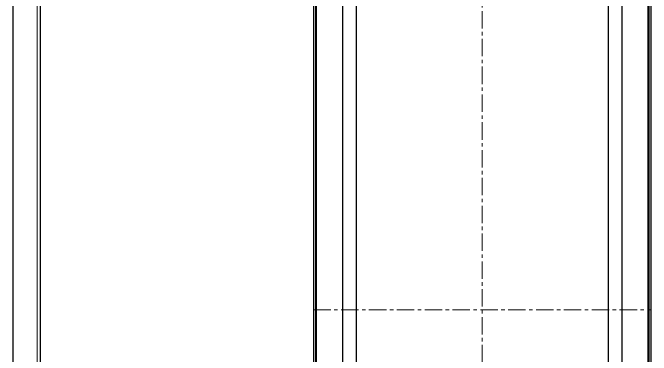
# Model space of a CAD drawing. Header units: millimetres. Extents: x -222 to 828, y -583 to 956.
# Drawn here: x 361.8 to 827.7, y 186.8 to 437 of the extents above; entities that cross this region are included whole.
import ezdxf

# ---------------------------------------------------------------- set-up
doc = ezdxf.new("R2010")
doc.units = ezdxf.units.MM
doc.linetypes.add('CENTERX2', pattern=[20.32, 12.7, -2.54, 2.54, -2.54])
doc.layers.add('FORMAT', color=7, linetype='Continuous')

msp = doc.modelspace()

# ---------------------------------------------------------------- linework, layer by layer
at = {"color": 7, "linetype": 'Continuous', "lineweight": 25}
for p, q in [((361.76, 700.39), (361.76, -260.61)), ((581.36, -260.61), (581.36, 700.39)), ((582.86, -260.61), (582.86, 700.39)), ((825.86, 700.39), (825.86, -260.61)), ((827.36, 700.39), (827.36, -260.61)), ((381.76, 698.29), (381.76, -258.51)), ((612.36, 669.39), (612.36, -229.61)), ((796.36, -229.61), (796.36, 669.39)), ((602.36, 619.89), (602.36, -180.11)), ((806.36, -180.11), (806.36, 619.89))]:
    msp.add_line(p, q, dxfattribs=at)
at = {"color": 8, "linetype": 'Continuous', "lineweight": 18}
for p, q in [((379.66, 700.39), (379.66, -260.61)), ((583.46, -258.51), (583.46, 698.29)), ((825.26, 698.29), (825.26, -258.51))]:
    msp.add_line(p, q, dxfattribs=at)
at = {"layer": 'FORMAT', "linetype": 'CENTERX2', "lineweight": 18}
for p, q in [((704.36, 702.39), (704.36, -262.61)), ((581.06, 219.89), (827.66, 219.89))]:
    msp.add_line(p, q, dxfattribs=at)

doc.saveas('drawing.dxf')
